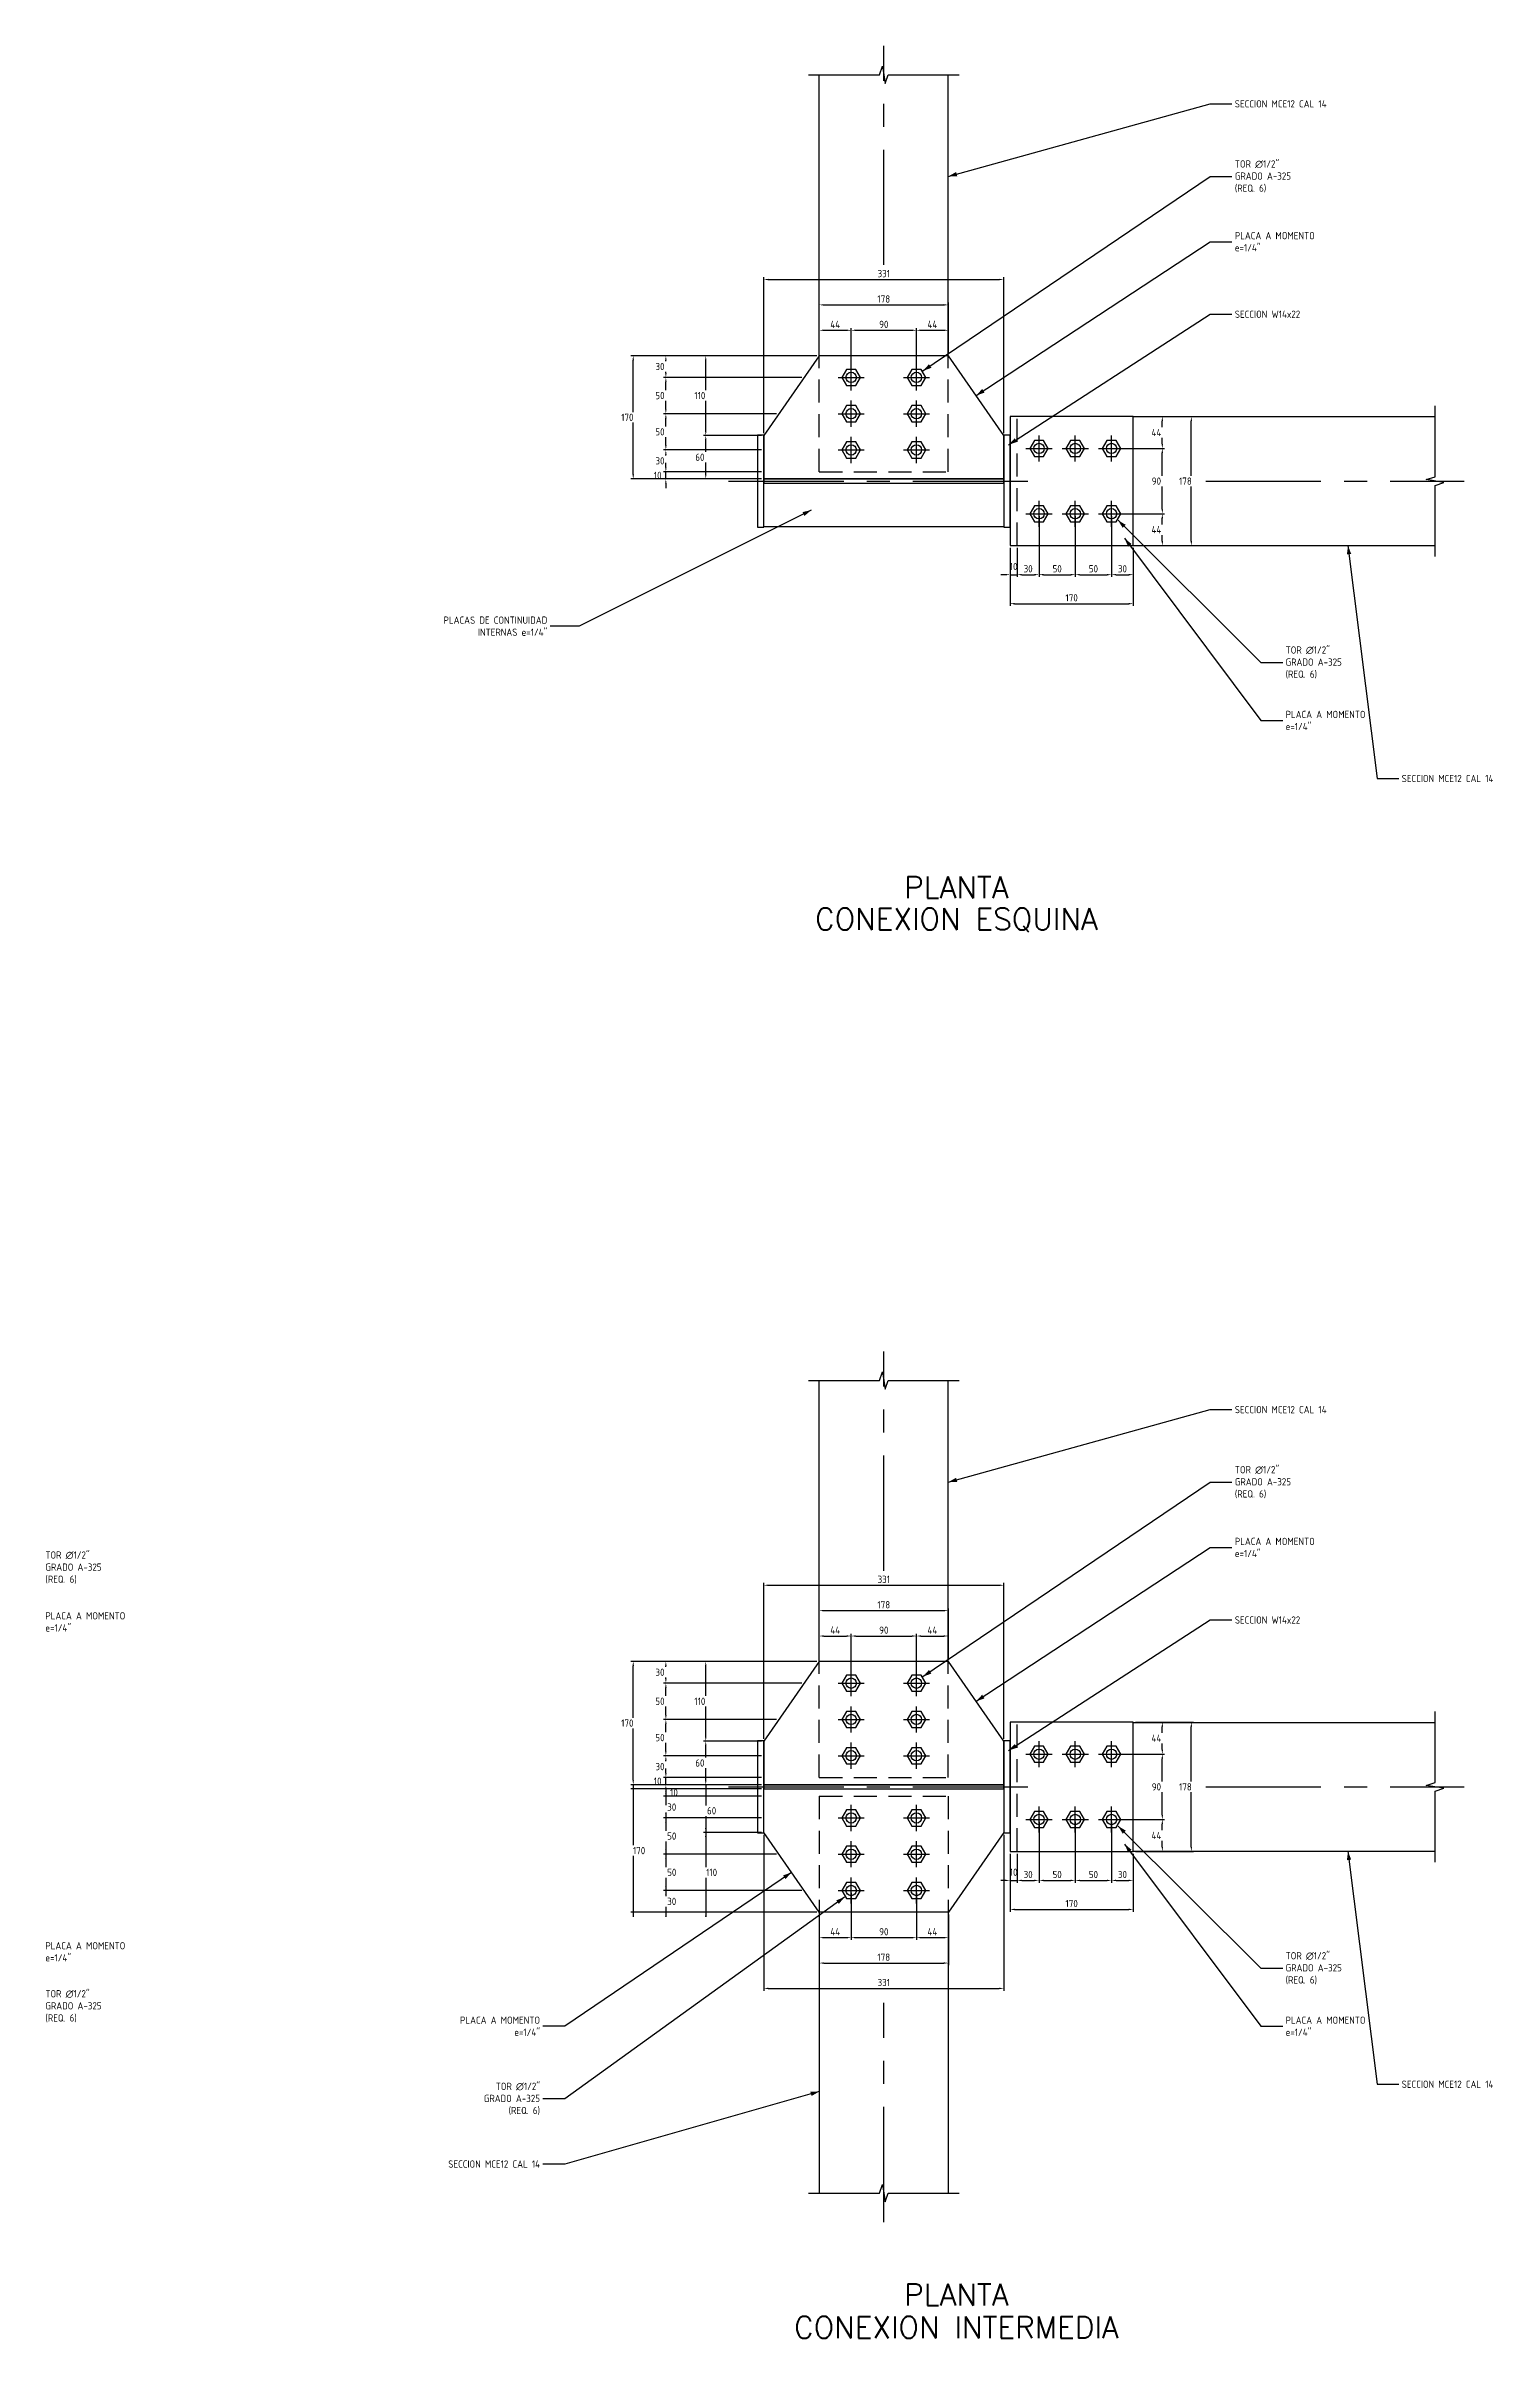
# Model space of a CAD drawing. Header units: millimetres. Extents: x -446 to 3740, y -2580 to 600.
# Drawn here: x 1745 to 3740, y -2560 to 600 of the extents above; entities that cross this region are included whole.
import ezdxf

# ---------------------------------------------------------------- set-up
doc = ezdxf.new("R2010")
doc.units = ezdxf.units.MM
doc.header["$LTSCALE"] = 5
doc.linetypes.add('CENTER', pattern=[50.8, 31.75, -6.35, 6.35, -6.35])
doc.linetypes.add('HIDDEN', pattern=[9.525, 6.35, -3.175])
doc.layers.add('TRAZO-01', color=8, linetype='Continuous')
doc.layers.add('TRAZOS-01', color=8, linetype='Continuous')
doc.styles.add('ISO Proportional', font='isocp.shx')
doc.styles.add('X200-000', font='simplex.shx')
doc.dimstyles.new('STD 05', dxfattribs={"dimscale": 5, "dimtxt": 2, "dimasz": 1.25, "dimexe": 0.625, "dimexo": 0.625, "dimtad": 1, "dimtih": 1, "dimtoh": 1, "dimzin": 12, "dimdsep": 46, "dimtxsty": 'ISO Proportional', "dimcen": 2.5, "dimclrt": 2, "dimazin": 3, "dimtfac": 1, "dimtmove": 0, "dimatfit": 1})

msp = doc.modelspace()

# ---------------------------------------------------------------- linework, layer by layer
at = {"layer": 'TRAZOS-01', "color": 1, "linetype": 'CENTER'}
for p, q in [((2900, 297.9), (2900, 600)), ((2855, 124.9), (2855, 160.9)), ((2945, 124.9), (2945, 160.9)), ((2837, 142.9), (2873, 142.9)), ((2927, 142.9), (2963, 142.9)), ((2855, 74.9), (2855, 110.9)), ((2945, 74.9), (2945, 110.9)), ((2837, 92.9), (2873, 92.9)), ((2927, 92.9), (2963, 92.9)), ((2837, 42.9), (2873, 42.9)), ((2855, 24.9), (2855, 60.9)), ((2927, 42.9), (2963, 42.9)), ((2945, 24.9), (2945, 60.9)), ((3096, 45), (3132, 45)), ((3114, 27), (3114, 63)), ((3146, 45), (3182, 45)), ((3164, 27), (3164, 63)), ((3196, 45), (3232, 45)), ((3214, 27), (3214, 63)), ((2686, 0), (3114, 0)), ((3344, 0), (3700, 0)), ((3114, -63), (3114, -27)), ((3164, -63), (3164, -27)), ((3214, -63), (3214, -27)), ((3096, -45), (3132, -45)), ((3146, -45), (3182, -45)), ((3196, -45), (3232, -45)), ((2900, -1502.1), (2900, -1200)), ((2855, -1675.1), (2855, -1639.1)), ((2945, -1675.1), (2945, -1639.1)), ((2837, -1657.1), (2873, -1657.1)), ((2927, -1657.1), (2963, -1657.1)), ((2855, -1725.1), (2855, -1689.1)), ((2945, -1725.1), (2945, -1689.1)), ((2837, -1707.1), (2873, -1707.1)), ((2927, -1707.1), (2963, -1707.1)), ((3114, -1773), (3114, -1737)), ((3164, -1773), (3164, -1737)), ((3214, -1773), (3214, -1737)), ((2837, -1757.1), (2873, -1757.1)), ((2855, -1775.1), (2855, -1739.1)), ((2927, -1757.1), (2963, -1757.1)), ((2945, -1775.1), (2945, -1739.1)), ((3096, -1755), (3132, -1755)), ((3146, -1755), (3182, -1755)), ((3196, -1755), (3232, -1755)), ((2686, -1800), (3114, -1800)), ((3344, -1800), (3700, -1800)), ((2855, -1860.9), (2855, -1824.9)), ((2945, -1860.9), (2945, -1824.9)), ((3114, -1863), (3114, -1827)), ((3164, -1863), (3164, -1827)), ((3214, -1863), (3214, -1827)), ((2837, -1842.9), (2873, -1842.9)), ((2927, -1842.9), (2963, -1842.9)), ((3096, -1845), (3132, -1845)), ((3146, -1845), (3182, -1845)), ((3196, -1845), (3232, -1845)), ((2837, -1892.9), (2873, -1892.9)), ((2855, -1910.9), (2855, -1874.9)), ((2927, -1892.9), (2963, -1892.9)), ((2945, -1910.9), (2945, -1874.9)), ((2855, -1960.9), (2855, -1924.9)), ((2945, -1960.9), (2945, -1924.9)), ((2837, -1942.9), (2873, -1942.9)), ((2927, -1942.9), (2963, -1942.9)), ((2900, -2400), (2900, -2097.9))]:
    msp.add_line(p, q, dxfattribs=at)
at = {"layer": 'TRAZOS-01', "color": 4}
for p, q in [((2811.1, 172.9), (2811.1, 560)), ((2988.9, 172.9), (2988.9, 560)), ((3244, 88.9), (3660, 88.9)), ((3244, -88.9), (3660, -88.9)), ((2811.1, -1627.1), (2811.1, -1240)), ((2988.9, -1627.1), (2988.9, -1240)), ((3244, -1711.1), (3660, -1711.1)), ((3244, -1888.9), (3660, -1888.9)), ((2811.1, -1972.9), (2811.1, -2360)), ((2988.9, -1972.9), (2988.9, -2360))]:
    msp.add_line(p, q, dxfattribs=at)
at = {"layer": 'TRAZOS-01', "color": 2}
for p, q in [((2988.9, 420), (3350, 520)), ((3350, 520), (3380, 520)), ((2954, 151.9), (3350, 420)), ((3350, 420), (3380, 420)), ((3027.25, 117.9), (3350, 330)), ((3350, 330), (3380, 330)), ((3072, 50), (3350, 230)), ((3350, 230), (3380, 230)), ((2800, -40), (2480, -200)), ((3223, -54), (3420, -250)), ((3232, -78.9), (3420, -330)), ((3540, -88.9), (3580, -410)), ((2480, -200), (2440, -200)), ((3420, -250), (3450, -250)), ((3420, -330), (3450, -330)), ((3580, -410), (3610, -410)), ((2988.9, -1380), (3350, -1280)), ((3350, -1280), (3380, -1280)), ((2954, -1648.1), (3350, -1380)), ((3350, -1380), (3380, -1380)), ((3027.25, -1682.1), (3350, -1470)), ((3350, -1470), (3380, -1470)), ((3072, -1750), (3350, -1570)), ((3350, -1570), (3380, -1570)), ((3223, -1854), (3420, -2050)), ((3232, -1878.9), (3420, -2130)), ((3540, -1888.9), (3580, -2210)), ((2772.75, -1917.9), (2460, -2130)), ((2846, -1951.9), (2460, -2230)), ((3420, -2050), (3450, -2050)), ((2460, -2130), (2430, -2130)), ((3420, -2130), (3450, -2130)), ((3580, -2210), (3610, -2210)), ((2460, -2230), (2430, -2230)), ((2811.1, -2220), (2460, -2320)), ((2460, -2320), (2430, -2320))]:
    msp.add_line(p, q, dxfattribs=at)
at = {"layer": 'TRAZOS-01', "color": 4, "linetype": 'HIDDEN'}
for p, q in [((2811.1, 12.9), (2811.1, 172.9)), ((2988.9, 12.9), (2988.9, 172.9)), ((3084, -88.9), (3084, 88.9)), ((2811.1, 12.9), (2988.9, 12.9)), ((2811.1, -1787.1), (2811.1, -1627.1)), ((2988.9, -1787.1), (2988.9, -1627.1)), ((3084, -1888.9), (3084, -1711.1)), ((2811.1, -1787.1), (2988.9, -1787.1)), ((2811.1, -1812.9), (2988.9, -1812.9)), ((2811.1, -1812.9), (2811.1, -1972.9)), ((2988.9, -1812.9), (2988.9, -1972.9))]:
    msp.add_line(p, q, dxfattribs=at)
at = {"layer": 'TRAZOS-01'}
for points in [[(2796.1, 560), (2894, 560), (2898, 572), (2902, 548), (2906, 560), (3003.9, 560)], [(3660, -103.9), (3660, -6), (3672, -2), (3648, 2), (3660, 6), (3660, 103.9)], [(2796.1, -1240), (2894, -1240), (2898, -1228), (2902, -1252), (2906, -1240), (3003.9, -1240)], [(3660, -1903.9), (3660, -1806), (3672, -1802), (3648, -1798), (3660, -1794), (3660, -1696.1)], [(2796.1, -2360), (2894, -2360), (2898, -2348), (2902, -2372), (2906, -2360), (3003.9, -2360)]]:
    msp.add_lwpolyline(points, dxfattribs=at)
at = {"layer": 'TRAZOS-01', "color": 4}
for points in [[(2734.5, 2.9), (3065.5, 2.9), (3065.5, 62.9), (2989, 172.9), (2811, 172.9), (2734.5, 62.9)], [(3074, -89), (3244, -89), (3244, 89), (3074, 89)], [(2734.5, -2.9), (3065.5, -2.9), (3065.5, -62.9), (2734.5, -62.9)], [(2734.5, -1797.1), (3065.5, -1797.1), (3065.5, -1737.1), (2989, -1627.1), (2811, -1627.1), (2734.5, -1737.1)], [(3074, -1889), (3244, -1889), (3244, -1711), (3074, -1711)], [(2734.5, -1802.9), (3065.5, -1802.9), (3065.5, -1862.9), (2989, -1972.9), (2811, -1972.9), (2734.5, -1862.9)]]:
    msp.add_lwpolyline(points, close=True, dxfattribs=at)
at = {"layer": 'TRAZOS-01', "color": 3}
for points in [[(2867.817, 142.9), (2861.409, 154), (2848.591, 154), (2842.183, 142.9), (2848.591, 131.8), (2861.409, 131.8)], [(2957.817, 142.9), (2951.409, 154), (2938.591, 154), (2932.183, 142.9), (2938.591, 131.8), (2951.409, 131.8)], [(2867.817, 92.9), (2861.409, 104), (2848.591, 104), (2842.183, 92.9), (2848.591, 81.8), (2861.409, 81.8)], [(2957.817, 92.9), (2951.409, 104), (2938.591, 104), (2932.183, 92.9), (2938.591, 81.8), (2951.409, 81.8)], [(2867.817, 42.9), (2861.409, 54), (2848.591, 54), (2842.183, 42.9), (2848.591, 31.8), (2861.409, 31.8)], [(2957.817, 42.9), (2951.409, 54), (2938.591, 54), (2932.183, 42.9), (2938.591, 31.8), (2951.409, 31.8)], [(3126.817, 45), (3120.409, 56.1), (3107.591, 56.1), (3101.183, 45), (3107.591, 33.9), (3120.409, 33.9)], [(3176.817, 45), (3170.409, 56.1), (3157.591, 56.1), (3151.183, 45), (3157.591, 33.9), (3170.409, 33.9)], [(3226.817, 45), (3220.409, 56.1), (3207.591, 56.1), (3201.183, 45), (3207.591, 33.9), (3220.409, 33.9)], [(3126.817, -45), (3120.409, -33.9), (3107.591, -33.9), (3101.183, -45), (3107.591, -56.1), (3120.409, -56.1)], [(3176.817, -45), (3170.409, -33.9), (3157.591, -33.9), (3151.183, -45), (3157.591, -56.1), (3170.409, -56.1)], [(3226.817, -45), (3220.409, -33.9), (3207.591, -33.9), (3201.183, -45), (3207.591, -56.1), (3220.409, -56.1)], [(2867.817, -1657.1), (2861.409, -1646), (2848.591, -1646), (2842.183, -1657.1), (2848.591, -1668.2), (2861.409, -1668.2)], [(2957.817, -1657.1), (2951.409, -1646), (2938.591, -1646), (2932.183, -1657.1), (2938.591, -1668.2), (2951.409, -1668.2)], [(2867.817, -1707.1), (2861.409, -1696), (2848.591, -1696), (2842.183, -1707.1), (2848.591, -1718.2), (2861.409, -1718.2)], [(2957.817, -1707.1), (2951.409, -1696), (2938.591, -1696), (2932.183, -1707.1), (2938.591, -1718.2), (2951.409, -1718.2)], [(2867.817, -1757.1), (2861.409, -1746), (2848.591, -1746), (2842.183, -1757.1), (2848.591, -1768.2), (2861.409, -1768.2)], [(2957.817, -1757.1), (2951.409, -1746), (2938.591, -1746), (2932.183, -1757.1), (2938.591, -1768.2), (2951.409, -1768.2)], [(3126.817, -1755), (3120.409, -1743.9), (3107.591, -1743.9), (3101.183, -1755), (3107.591, -1766.1), (3120.409, -1766.1)], [(3176.817, -1755), (3170.409, -1743.9), (3157.591, -1743.9), (3151.183, -1755), (3157.591, -1766.1), (3170.409, -1766.1)], [(3226.817, -1755), (3220.409, -1743.9), (3207.591, -1743.9), (3201.183, -1755), (3207.591, -1766.1), (3220.409, -1766.1)], [(2867.817, -1842.9), (2861.409, -1831.8), (2848.591, -1831.8), (2842.183, -1842.9), (2848.591, -1854), (2861.409, -1854)], [(2957.817, -1842.9), (2951.409, -1831.8), (2938.591, -1831.8), (2932.183, -1842.9), (2938.591, -1854), (2951.409, -1854)], [(3126.817, -1845), (3120.409, -1833.9), (3107.591, -1833.9), (3101.183, -1845), (3107.591, -1856.1), (3120.409, -1856.1)], [(3176.817, -1845), (3170.409, -1833.9), (3157.591, -1833.9), (3151.183, -1845), (3157.591, -1856.1), (3170.409, -1856.1)], [(3226.817, -1845), (3220.409, -1833.9), (3207.591, -1833.9), (3201.183, -1845), (3207.591, -1856.1), (3220.409, -1856.1)], [(2867.817, -1892.9), (2861.409, -1881.8), (2848.591, -1881.8), (2842.183, -1892.9), (2848.591, -1904), (2861.409, -1904)], [(2957.817, -1892.9), (2951.409, -1881.8), (2938.591, -1881.8), (2932.183, -1892.9), (2938.591, -1904), (2951.409, -1904)], [(2867.817, -1942.9), (2861.409, -1931.8), (2848.591, -1931.8), (2842.183, -1942.9), (2848.591, -1954), (2861.409, -1954)], [(2957.817, -1942.9), (2951.409, -1931.8), (2938.591, -1931.8), (2932.183, -1942.9), (2938.591, -1954), (2951.409, -1954)]]:
    msp.add_lwpolyline(points, close=True, dxfattribs=at)
at = {"layer": 'TRAZOS-01', "color": 7}
for points in [[(2726, -63.5), (2734.5, -63.5), (2734.5, 63.5), (2726, 63.5)], [(3065.5, -63.5), (3074, -63.5), (3074, 63.5), (3065.5, 63.5)], [(2734.5, -2.9), (3065.5, -2.9), (3065.5, 2.9), (2734.5, 2.9)], [(2726, -1863.5), (2734.5, -1863.5), (2734.5, -1736.5), (2726, -1736.5)], [(3065.5, -1863.5), (3074, -1863.5), (3074, -1736.5), (3065.5, -1736.5)], [(2734.5, -1802.9), (3065.5, -1802.9), (3065.5, -1797.1), (2734.5, -1797.1)]]:
    msp.add_lwpolyline(points, close=True, dxfattribs=at)
at = {"layer": 'TRAZOS-01', "color": 3}
for centre in [(2855, 142.9), (2945, 142.9), (2855, 92.9), (2945, 92.9), (2855, 42.9), (2945, 42.9), (3114, 45), (3164, 45), (3214, 45), (3114, -45), (3164, -45), (3214, -45), (2855, -1657.1), (2945, -1657.1), (2855, -1707.1), (2945, -1707.1), (2855, -1757.1), (2945, -1757.1), (3114, -1755), (3164, -1755), (3214, -1755), (2855, -1842.9), (2945, -1842.9), (3114, -1845), (3164, -1845), (3214, -1845), (2855, -1892.9), (2945, -1892.9), (2855, -1942.9), (2945, -1942.9)]:
    msp.add_circle(centre, 7.15, dxfattribs=at)
at = {"layer": 'TRAZOS-01', "color": 2}
for points in [[(2988.9, 420), (2999.664, 426.094), (3001.265, 420.311)], [(2954, 151.9), (2962.255, 161.112), (2965.619, 156.143)], [(3027.25, 117.9), (3035.631, 126.997), (3038.926, 121.983)], [(3072, 50), (3080.442, 59.04), (3083.703, 54.004)], [(2800, -40), (2790.609, -48.05), (2787.925, -42.683)], [(3223, -54), (3233.623, -60.337), (3229.391, -64.59)], [(3232, -78.9), (3241.594, -86.708), (3236.791, -90.304)], [(3540, -88.9), (3544.46, -100.437), (3538.506, -101.179)], [(2988.9, -1380), (2999.664, -1373.906), (3001.265, -1379.689)], [(2954, -1648.1), (2962.255, -1638.888), (2965.619, -1643.857)], [(3027.25, -1682.1), (3035.631, -1673.003), (3038.926, -1678.017)], [(3072, -1750), (3080.442, -1740.96), (3083.703, -1745.996)], [(3223, -1854), (3233.623, -1860.337), (3229.391, -1864.59)], [(3232, -1878.9), (3241.594, -1886.708), (3236.791, -1890.304)], [(3540, -1888.9), (3544.46, -1900.437), (3538.506, -1901.179)], [(2772.75, -1917.9), (2764.502, -1927.118), (2761.135, -1922.152)], [(2846, -1951.9), (2838.017, -1961.349), (2834.51, -1956.481)], [(2811.1, -2220), (2800.381, -2226.172), (2798.737, -2220.402)]]:
    msp.add_solid(points, dxfattribs=at)

# ---------------------------------------------------------------- texts
at = {"layer": 'TRAZO-01', "color": 7, "char_height": 30, "attachment_point": 5, "style": 'X200-000'}
for s, insert in [('PLANTA', (3000, -560)), ('CONEXION ESQUINA', (3000, -605)), ('PLANTA', (3000, -2500)), ('CONEXION INTERMEDIA', (3000, -2545))]:
    msp.add_mtext(s, dxfattribs=dict(at, insert=insert))
at = {"layer": 'TRAZOS-01', "color": 2, "char_height": 10, "style": 'ISO Proportional'}
for s, insert, attachment_point in [('SECCION MCE12 CAL 14', (3384, 520), 4), ('TOR ∅1/2"\\PGRADO A-325\\P(REQ. 6)', (3384, 420), 4), ('PLACA A MOMENTO\\Pe=1/4"', (3384, 330), 4), ('SECCION W14x22', (3384, 230), 4), ('PLACAS DE CONTINUIDAD\\PINTERNAS e=1/4"', (2436, -200), 6), ('TOR ∅1/2"\\PGRADO A-325\\P(REQ. 6)', (3454, -250), 4), ('PLACA A MOMENTO\\Pe=1/4"', (3454, -330), 4), ('SECCION MCE12 CAL 14', (3614, -410), 4), ('SECCION MCE12 CAL 14', (3384, -1280), 4), ('TOR ∅1/2"\\PGRADO A-325\\P(REQ. 6)', (3384, -1380), 4), ('TOR ∅1/2"\\PGRADO A-325\\P(REQ. 6)', (1744, -1497.6), 4), ('PLACA A MOMENTO\\Pe=1/4"', (3384, -1470), 4), ('PLACA A MOMENTO\\Pe=1/4"', (1744, -1572.6), 4), ('SECCION W14x22', (3384, -1570), 4), ('PLACA A MOMENTO\\Pe=1/4"', (1744, -2027.4), 4), ('TOR ∅1/2"\\PGRADO A-325\\P(REQ. 6)', (3454, -2050), 4), ('TOR ∅1/2"\\PGRADO A-325\\P(REQ. 6)', (1744, -2102.4), 4), ('PLACA A MOMENTO\\Pe=1/4"', (2426, -2130), 6), ('PLACA A MOMENTO\\Pe=1/4"', (3454, -2130), 4), ('TOR ∅1/2"\\PGRADO A-325\\P(REQ. 6)', (2426, -2230), 6), ('SECCION MCE12 CAL 14', (3614, -2210), 4), ('SECCION MCE12 CAL 14', (2426, -2320), 6)]:
    msp.add_mtext(s, dxfattribs=dict(at, insert=insert, attachment_point=attachment_point))

# ---------------------------------------------------------------- dimensions: what is measured, and where the dimension line sits
at = {"layer": 'TRAZO-01'}
for base, p1, p2 in [((2734.5, 277.9), (2734.5, 62.9), (3065.5, 62.9)), ((2811, 242.9), (2811, 172.9), (2989, 172.9)), ((2811, 207.9), (2811, 172.9), (2855, 142.9)), ((2855, 207.9), (2855, 142.9), (2945, 142.9)), ((2945, 207.9), (2945, 142.9), (2989, 172.9)), ((3084, -129), (3084, -89), (3114, -45)), ((3114, -129), (3114, -45), (3164, -45)), ((3164, -129), (3164, -45), (3214, -45)), ((3214, -129), (3214, -45), (3244, -89)), ((3074, -129), (3074, -89), (3084, -89)), ((3074, -169), (3074, -89), (3244, -89)), ((2734.5, -1522.1), (2734.5, -1737.1), (3065.5, -1737.1)), ((2811, -1557.1), (2811, -1627.1), (2989, -1627.1)), ((2811, -1592.1), (2811, -1627.1), (2855, -1657.1)), ((2855, -1592.1), (2855, -1657.1), (2945, -1657.1)), ((2945, -1592.1), (2945, -1657.1), (2989, -1627.1)), ((2734.5, -2077.9), (2734.5, -1862.9), (3065.5, -1862.9)), ((3084, -1929), (3084, -1889), (3114, -1845)), ((3114, -1929), (3114, -1845), (3164, -1845)), ((3164, -1929), (3164, -1845), (3214, -1845)), ((3214, -1929), (3214, -1845), (3244, -1889)), ((3074, -1929), (3074, -1889), (3084, -1889)), ((3074, -1969), (3074, -1889), (3244, -1889)), ((2811, -2007.9), (2811, -1972.9), (2855, -1942.9)), ((2855, -2007.9), (2855, -1942.9), (2945, -1942.9)), ((2945, -2007.9), (2945, -1942.9), (2989, -1972.9)), ((2811, -2042.9), (2811, -1972.9), (2989, -1972.9))]:
    msp.add_linear_dim(base=base, p1=p1, p2=p2, dimstyle='STD 05', dxfattribs=at).render()
for base, p1, p2 in [((2554.5, 2.9), (2734.5, 2.9), (2811, 172.9)), ((2599.5, 142.9), (2790.136, 142.9), (2811, 172.9)), ((2654.5, 62.9), (2734.5, 62.9), (2811, 172.9)), ((2599.5, 92.9), (2755.364, 92.9), (2790.136, 142.9)), ((2599.5, 42.9), (2734.5, 42.9), (2755.364, 92.9)), ((3284, 45), (3214, 45), (3244, 89)), ((3324, -89), (3244, -89), (3244, 89)), ((2599.5, 12.9), (2734.5, 12.9), (2734.5, 42.9)), ((2654.5, 2.9), (2734.5, 2.9), (2734.5, 62.9)), ((3284, -45), (3214, -45), (3214, 45)), ((2599.5, 2.9), (2734.5, 2.9), (2734.5, 12.9)), ((3284, -89), (3244, -89), (3214, -45)), ((2554.5, -1797.1), (2734.5, -1797.1), (2811, -1627.1)), ((2599.5, -1657.1), (2790.136, -1657.1), (2811, -1627.1)), ((2654.5, -1737.1), (2734.5, -1737.1), (2811, -1627.1)), ((2599.5, -1707.1), (2755.364, -1707.1), (2790.136, -1657.1)), ((2599.5, -1757.1), (2734.5, -1757.1), (2755.364, -1707.1)), ((2654.5, -1797.1), (2734.5, -1797.1), (2734.5, -1737.1)), ((3284, -1755), (3214, -1755), (3244, -1711)), ((3324, -1889), (3244, -1889), (3244, -1711)), ((2599.5, -1787.1), (2734.5, -1787.1), (2734.5, -1757.1)), ((3284, -1845), (3214, -1845), (3214, -1755)), ((2554.5, -1802.9), (2734.5, -1802.9), (2811, -1972.9)), ((2599.5, -1797.1), (2734.5, -1797.1), (2734.5, -1787.1)), ((2599.5, -1802.9), (2734.5, -1802.9), (2734.5, -1812.9)), ((2654.5, -1802.9), (2734.5, -1802.9), (2734.5, -1862.9)), ((2599.5, -1812.9), (2734.5, -1812.9), (2734.5, -1842.9)), ((2599.5, -1842.9), (2734.5, -1842.9), (2755.364, -1892.9)), ((2654.5, -1862.9), (2734.5, -1862.9), (2811, -1972.9)), ((3284, -1889), (3244, -1889), (3214, -1845)), ((2599.5, -1892.9), (2755.364, -1892.9), (2790.136, -1942.9)), ((2599.5, -1942.9), (2790.136, -1942.9), (2811, -1972.9))]:
    msp.add_linear_dim(base=base, p1=p1, p2=p2, angle=90, dimstyle='STD 05', dxfattribs=at).render()

doc.saveas('drawing.dxf')
